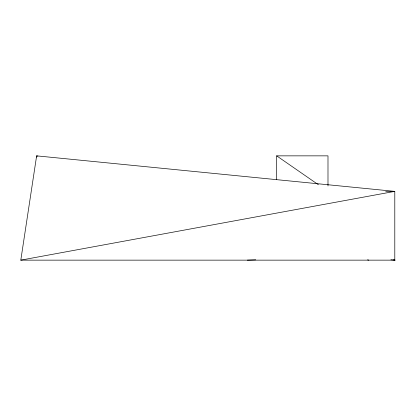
<?xml version="1.0" encoding="UTF-8"?>
<svg xmlns="http://www.w3.org/2000/svg" width="416" height="416" viewBox="0 0 416 416"><rect width="100%" height="100%" fill="white"/><g stroke="black" fill="none" stroke-linecap="round" stroke-linejoin="round"><path stroke-width="0.62" d="M395.2 260.146L20.8 260.146L36.629 155.854L394.794 191.376L394.794 260.146L390.915 259.766M20.8 260.146L394.794 191.376L385.715 191.376M247.354 260.146L255.736 259.802M276.676 179.66L276.676 155.854L327.99 155.854L327.99 185.957M367.557 259.844L368.794 260.146M37.877 156.218L36.629 155.854L36.629 157.149M393.546 259.782L394.794 260.146M276.676 155.854L318.412 184.746"/></g></svg>
